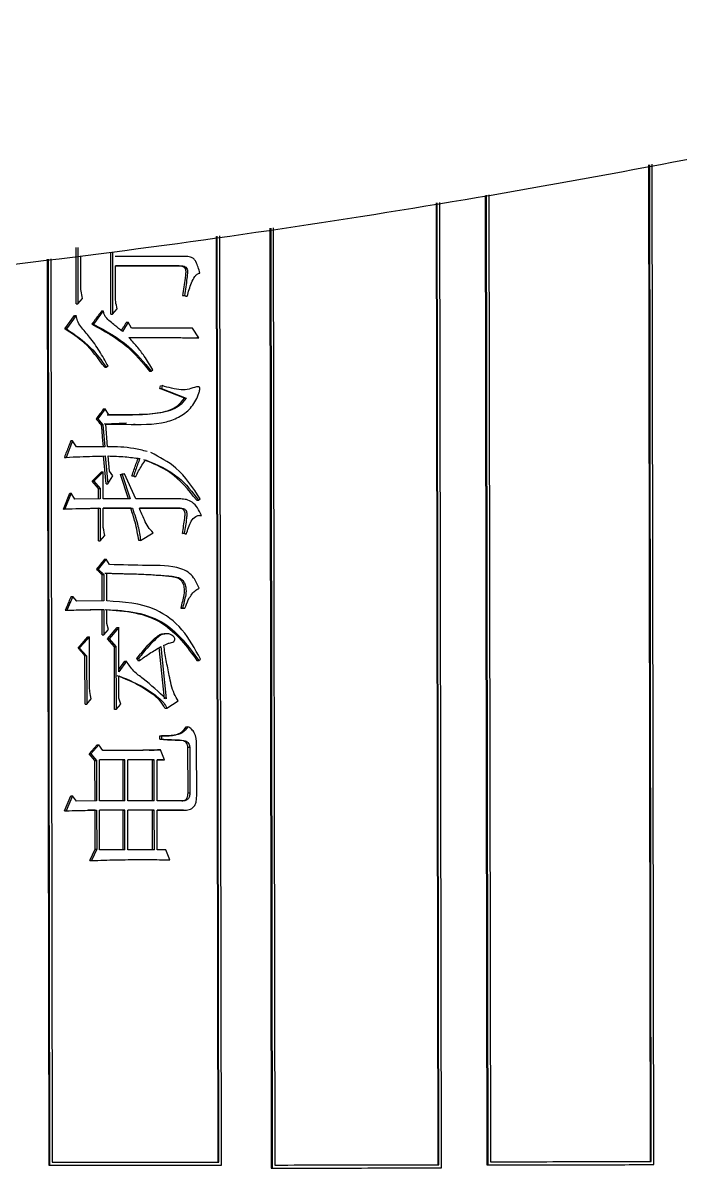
# Model space of a CAD drawing. Header units: millimetres. Extents: x 2104 to 4053, y 855 to 2233.
# Drawn here: x 2964.54 to 2975.29, y 1065.19 to 1083.9 of the extents above; entities that cross this region are included whole.
import ezdxf

# ---------------------------------------------------------------- set-up
doc = ezdxf.new("R2010")
doc.units = ezdxf.units.MM

msp = doc.modelspace()

# ---------------------------------------------------------------- linework, layer by layer
at = {"color": 7, "linetype": 'Continuous', "lineweight": 25}
for p, q in [((2974.769, 1081.578), (2974.797, 1065.296)), ((2974.816, 1065.297), (2974.789, 1081.581)), ((2974.858, 1065.247), (2974.83, 1081.59)), ((2971.298, 1080.957), (2971.325, 1065.243)), ((2971.342, 1065.243), (2971.315, 1080.96)), ((2971.384, 1065.193), (2971.357, 1080.966)), ((2972.099, 1081.079), (2972.125, 1065.244)), ((2972.116, 1081.082), (2972.143, 1065.244)), ((2972.159, 1081.089), (2972.185, 1065.294)), ((2967.704, 1080.409), (2967.73, 1065.289)), ((2967.745, 1065.289), (2967.719, 1080.412)), ((2967.788, 1065.239), (2967.762, 1080.418)), ((2968.578, 1080.543), (2968.604, 1065.19)), ((2968.594, 1080.545), (2968.62, 1065.19)), ((2968.637, 1080.552), (2968.663, 1065.24)), ((2965.416, 1079.311), (2965.415, 1080.23)), ((2965.441, 1080.231), (2965.443, 1079.311)), ((2964.942, 1080.037), (2964.967, 1065.236)), ((2964.955, 1080.038), (2964.98, 1065.236)), ((2964.999, 1080.043), (2965.024, 1065.286)), ((2965.49, 1079.614), (2965.489, 1080.095)), ((2965.982, 1079.139), (2965.98, 1080.147)), ((2966.007, 1080.151), (2966.009, 1079.139)), ((2967.219, 1080.081), (2966.054, 1080.08)), ((2967.097, 1079.93), (2966.055, 1079.928)), ((2966.055, 1079.929), (2967.126, 1079.93)), ((2966.055, 1079.442), (2966.055, 1079.929)), ((2967.098, 1079.93), (2967.127, 1079.93)), ((2965.416, 1079.311), (2965.443, 1079.311)), ((2965.443, 1079.311), (2965.518, 1079.398)), ((2967.201, 1079.432), (2967.154, 1079.443)), ((2967.183, 1079.443), (2967.23, 1079.432)), ((2967.201, 1079.432), (2967.23, 1079.432)), ((2965.228, 1078.9), (2965.388, 1079.116)), ((2965.415, 1079.116), (2965.255, 1078.9)), ((2965.388, 1079.116), (2965.415, 1079.116)), ((2965.858, 1079.193), (2965.698, 1078.976)), ((2965.831, 1079.193), (2965.858, 1079.193)), ((2965.982, 1079.139), (2966.009, 1079.139)), ((2966.009, 1079.139), (2966.084, 1079.225)), ((2965.255, 1078.9), (2965.228, 1078.9)), ((2965.671, 1078.976), (2965.698, 1078.976)), ((2966.263, 1079.009), (2966.169, 1078.858)), ((2966.32, 1078.912), (2966.263, 1079.009)), ((2967.315, 1078.913), (2966.32, 1078.912)), ((2967.418, 1078.751), (2967.315, 1078.913)), ((2967.418, 1078.751), (2967.389, 1078.751)), ((2965.88, 1078.273), (2965.907, 1078.273)), ((2965.907, 1078.273), (2965.935, 1078.295)), ((2966.613, 1078.209), (2966.641, 1078.209)), ((2966.641, 1078.209), (2966.669, 1078.231)), ((2966.782, 1077.928), (2966.791, 1077.971)), ((2966.791, 1077.971), (2966.82, 1077.972)), ((2966.82, 1077.971), (2966.81, 1077.928)), ((2967.185, 1077.766), (2966.782, 1077.928)), ((2966.81, 1077.928), (2967.214, 1077.766)), ((2967.185, 1077.766), (2967.214, 1077.766)), ((2965.889, 1077.592), (2965.767, 1077.429)), ((2965.946, 1077.495), (2965.889, 1077.592)), ((2965.767, 1077.429), (2965.852, 1077.332)), ((2965.852, 1077.332), (2965.881, 1076.975)), ((2966.236, 1077.357), (2965.872, 1077.343)), ((2965.928, 1076.975), (2965.899, 1077.343)), ((2966.35, 1077.343), (2966.378, 1077.343)), ((2965.352, 1077.072), (2965.249, 1076.801)), ((2965.419, 1076.975), (2965.352, 1077.072)), ((2965.881, 1076.975), (2965.419, 1076.975)), ((2965.223, 1076.801), (2965.249, 1076.801)), ((2965.902, 1076.369), (2965.863, 1076.824)), ((2965.89, 1076.824), (2965.929, 1076.369)), ((2965.957, 1076.575), (2965.938, 1076.824)), ((2966.427, 1076.781), (2966.385, 1076.786)), ((2966.427, 1076.781), (2966.455, 1076.781)), ((2965.676, 1076.412), (2965.826, 1076.564)), ((2965.853, 1076.564), (2965.703, 1076.412)), ((2965.854, 1076.121), (2965.853, 1076.564)), ((2965.929, 1076.369), (2966.013, 1076.499)), ((2966.013, 1076.499), (2965.957, 1076.575)), ((2966.137, 1076.521), (2966.174, 1076.532)), ((2966.269, 1076.121), (2966.137, 1076.521)), ((2966.137, 1076.521), (2966.164, 1076.521)), ((2966.202, 1076.532), (2966.164, 1076.521)), ((2966.164, 1076.521), (2966.296, 1076.121)), ((2966.391, 1076.121), (2966.202, 1076.532)), ((2966.362, 1076.489), (2966.324, 1076.5)), ((2966.324, 1076.5), (2966.352, 1076.5)), ((2966.352, 1076.5), (2966.39, 1076.489)), ((2966.362, 1076.489), (2966.39, 1076.489)), ((2965.779, 1076.293), (2965.676, 1076.412)), ((2965.703, 1076.412), (2965.806, 1076.294)), ((2965.78, 1076.12), (2965.779, 1076.293)), ((2965.806, 1076.294), (2965.807, 1076.121)), ((2965.205, 1075.957), (2965.308, 1076.217)), ((2965.335, 1076.217), (2965.231, 1075.958)), ((2965.392, 1076.12), (2965.335, 1076.217)), ((2965.807, 1076.121), (2965.392, 1076.12)), ((2966.296, 1076.121), (2965.854, 1076.121)), ((2967.123, 1076.122), (2966.391, 1076.121)), ((2967.384, 1076.101), (2967.414, 1076.101)), ((2967.414, 1076.101), (2967.442, 1076.122)), ((2965.78, 1075.969), (2965.65, 1075.968)), ((2965.781, 1075.439), (2965.78, 1075.969)), ((2965.78, 1075.969), (2965.807, 1075.969)), ((2965.807, 1075.969), (2965.808, 1075.439)), ((2965.854, 1075.969), (2966.334, 1075.97)), ((2966.307, 1075.969), (2965.854, 1075.969)), ((2965.855, 1075.655), (2965.854, 1075.969)), ((2966.307, 1075.969), (2966.334, 1075.97)), ((2966.447, 1075.97), (2967.114, 1075.971)), ((2967.085, 1075.97), (2966.447, 1075.97)), ((2967.085, 1075.97), (2967.114, 1075.971)), ((2965.808, 1075.439), (2965.883, 1075.526)), ((2966.467, 1075.44), (2966.673, 1075.57)), ((2967.189, 1075.549), (2967.151, 1075.559)), ((2967.18, 1075.56), (2967.218, 1075.549)), ((2967.189, 1075.549), (2967.218, 1075.549)), ((2965.781, 1075.439), (2965.808, 1075.439)), ((2966.467, 1075.44), (2966.439, 1075.44)), ((2965.903, 1075.136), (2965.771, 1074.974)), ((2965.771, 1074.974), (2965.865, 1074.887)), ((2965.959, 1075.05), (2965.903, 1075.136)), ((2965.839, 1074.455), (2965.838, 1074.887)), ((2965.838, 1074.887), (2965.865, 1074.887)), ((2965.865, 1074.887), (2965.866, 1074.455)), ((2965.913, 1074.455), (2965.913, 1074.909)), ((2965.357, 1074.53), (2965.263, 1074.303)), ((2965.423, 1074.454), (2965.357, 1074.53)), ((2965.866, 1074.455), (2965.423, 1074.454)), ((2965.236, 1074.302), (2965.263, 1074.303)), ((2965.84, 1073.903), (2965.839, 1074.314)), ((2965.839, 1074.314), (2965.866, 1074.314)), ((2965.866, 1074.314), (2965.867, 1073.903)), ((2965.914, 1074.087), (2965.914, 1074.314)), ((2967.163, 1074.337), (2967.126, 1074.337)), ((2967.126, 1074.337), (2967.155, 1074.337)), ((2967.155, 1074.337), (2967.192, 1074.337)), ((2967.163, 1074.337), (2967.192, 1074.337)), ((2965.942, 1073.99), (2965.914, 1074.087)), ((2965.445, 1073.686), (2965.605, 1073.87)), ((2965.633, 1073.07), (2965.631, 1073.87)), ((2965.84, 1073.903), (2965.867, 1073.903)), ((2965.867, 1073.903), (2965.942, 1073.99)), ((2965.925, 1073.838), (2966.084, 1074.022)), ((2966.038, 1073.708), (2965.925, 1073.838)), ((2966.112, 1074.022), (2965.952, 1073.838)), ((2965.952, 1073.838), (2966.065, 1073.709)), ((2966.113, 1073.298), (2966.112, 1074.022)), ((2966.879, 1073.92), (2966.865, 1073.92)), ((2966.893, 1073.92), (2966.88, 1073.92)), ((2965.445, 1073.686), (2965.471, 1073.686)), ((2965.471, 1073.686), (2965.585, 1073.557)), ((2966.04, 1072.681), (2966.038, 1073.708)), ((2966.065, 1073.709), (2966.067, 1072.681)), ((2966.856, 1072.855), (2966.772, 1073.693)), ((2966.799, 1073.709), (2966.885, 1072.855)), ((2965.585, 1073.557), (2965.558, 1073.556)), ((2965.559, 1072.767), (2965.558, 1073.556)), ((2965.585, 1073.557), (2965.586, 1072.767)), ((2966.235, 1073.471), (2966.113, 1073.298)), ((2966.113, 1073.336), (2966.207, 1073.47)), ((2966.207, 1073.47), (2966.235, 1073.471)), ((2966.424, 1073.482), (2966.405, 1073.514)), ((2966.433, 1073.514), (2966.451, 1073.482)), ((2967.418, 1073.483), (2967.446, 1073.505)), ((2966.114, 1072.865), (2966.113, 1073.233)), ((2965.559, 1072.767), (2965.586, 1072.767)), ((2965.586, 1072.767), (2965.661, 1072.854)), ((2966.067, 1072.681), (2966.142, 1072.768)), ((2966.894, 1072.704), (2967.081, 1072.822)), ((2967.213, 1072.401), (2967.242, 1072.401)), ((2966.782, 1072.195), (2966.782, 1072.249)), ((2966.782, 1072.249), (2966.811, 1072.249)), ((2966.782, 1072.195), (2966.811, 1072.195)), ((2966.811, 1072.249), (2966.811, 1072.195)), ((2965.627, 1071.955), (2965.758, 1072.107)), ((2965.785, 1072.107), (2965.654, 1071.956)), ((2965.851, 1072.01), (2965.785, 1072.107)), ((2966.858, 1071.86), (2966.792, 1072.022)), ((2967.243, 1071.319), (2967.242, 1072.066)), ((2967.242, 1072.066), (2967.271, 1072.066)), ((2967.271, 1072.066), (2967.272, 1071.319)), ((2967.384, 1071.265), (2967.383, 1072.109)), ((2965.721, 1071.847), (2965.627, 1071.955)), ((2965.654, 1071.956), (2965.748, 1071.848)), ((2965.722, 1071.188), (2965.721, 1071.847)), ((2965.748, 1071.848), (2965.749, 1071.188)), ((2966.21, 1071.859), (2965.795, 1071.859)), ((2965.796, 1071.188), (2965.795, 1071.859)), ((2966.182, 1071.859), (2965.795, 1071.858)), ((2966.182, 1071.859), (2966.21, 1071.859)), ((2966.183, 1071.188), (2966.182, 1071.859)), ((2966.211, 1071.188), (2966.21, 1071.859)), ((2966.689, 1071.86), (2966.257, 1071.859)), ((2966.258, 1071.188), (2966.257, 1071.859)), ((2966.661, 1071.859), (2966.257, 1071.859)), ((2966.661, 1071.859), (2966.689, 1071.86)), ((2966.662, 1071.189), (2966.661, 1071.859)), ((2966.69, 1071.189), (2966.689, 1071.86)), ((2966.83, 1071.86), (2966.736, 1071.859)), ((2966.736, 1071.86), (2966.858, 1071.86)), ((2966.737, 1071.189), (2966.736, 1071.86)), ((2966.83, 1071.86), (2966.858, 1071.86)), ((2965.223, 1071.025), (2965.326, 1071.274)), ((2965.353, 1071.274), (2965.249, 1071.025)), ((2965.419, 1071.187), (2965.353, 1071.274)), ((2967.243, 1071.319), (2967.272, 1071.319)), ((2965.408, 1071.031), (2965.431, 1071.032)), ((2965.749, 1071.188), (2965.419, 1071.187)), ((2965.722, 1071.036), (2965.603, 1071.035)), ((2965.724, 1070.398), (2965.722, 1071.036)), ((2965.749, 1071.036), (2965.751, 1070.398)), ((2966.211, 1071.188), (2965.796, 1071.188)), ((2966.211, 1071.037), (2965.797, 1071.036)), ((2966.183, 1071.037), (2965.797, 1071.036)), ((2965.798, 1070.387), (2965.797, 1071.036)), ((2966.183, 1071.037), (2966.211, 1071.037)), ((2966.185, 1070.388), (2966.183, 1071.037)), ((2966.212, 1070.388), (2966.211, 1071.037)), ((2966.69, 1071.189), (2966.258, 1071.188)), ((2966.691, 1071.037), (2966.258, 1071.037)), ((2966.259, 1070.388), (2966.258, 1071.037)), ((2966.662, 1071.037), (2966.258, 1071.037)), ((2966.662, 1071.037), (2966.691, 1071.037)), ((2966.663, 1070.388), (2966.662, 1071.037)), ((2966.692, 1070.388), (2966.691, 1071.037)), ((2967.169, 1071.189), (2966.737, 1071.189)), ((2967.168, 1071.038), (2966.738, 1071.037)), ((2966.738, 1071.038), (2967.197, 1071.038)), ((2966.739, 1070.388), (2966.738, 1071.038)), ((2967.168, 1071.038), (2967.197, 1071.038)), ((2965.639, 1070.214), (2965.724, 1070.398)), ((2965.751, 1070.398), (2965.666, 1070.214)), ((2965.724, 1070.398), (2965.751, 1070.398)), ((2966.212, 1070.388), (2965.798, 1070.387)), ((2966.692, 1070.388), (2966.259, 1070.388)), ((2966.879, 1070.389), (2966.739, 1070.388)), ((2966.945, 1070.226), (2966.879, 1070.389)), ((2966.917, 1070.226), (2966.945, 1070.226)), ((2964.967, 1065.236), (2967.773, 1065.239)), ((2967.773, 1065.239), (2967.788, 1065.239)), ((2972.125, 1065.244), (2974.839, 1065.247)), ((2972.126, 1065.244), (2972.143, 1065.244)), ((2974.839, 1065.247), (2974.858, 1065.247)), ((2968.604, 1065.19), (2971.367, 1065.193)), ((2971.367, 1065.193), (2971.384, 1065.193))]:
    msp.add_line(p, q, dxfattribs=at)
at = {"color": 7, "linetype": 'Continuous', "lineweight": 25, "flags": 128}
for points in [[(2967.154, 1079.443), (2967.161, 1079.443), (2967.169, 1079.443), (2967.183, 1079.443)], [(2966.236, 1079.009), (2966.251, 1079.009), (2966.263, 1079.009)], [(2966.782, 1077.928), (2966.798, 1077.928), (2966.81, 1077.928)], [(2965.862, 1077.592), (2965.877, 1077.592), (2965.889, 1077.592)], [(2965.74, 1077.429), (2965.755, 1077.429), (2965.767, 1077.429)], [(2965.825, 1077.332), (2965.833, 1077.232), (2965.841, 1077.133), (2965.854, 1076.975)], [(2965.825, 1077.332), (2965.84, 1077.332), (2965.852, 1077.332)], [(2965.352, 1077.072), (2965.338, 1077.072), (2965.326, 1077.072)], [(2965.826, 1076.564), (2965.841, 1076.564), (2965.853, 1076.564)], [(2966.174, 1076.532), (2966.19, 1076.532), (2966.202, 1076.532)], [(2965.676, 1076.412), (2965.691, 1076.412), (2965.703, 1076.412)], [(2965.779, 1076.293), (2965.795, 1076.294), (2965.806, 1076.294)], [(2965.902, 1076.369), (2965.917, 1076.369), (2965.929, 1076.369)], [(2965.308, 1076.217), (2965.323, 1076.217), (2965.335, 1076.217)], [(2965.205, 1075.957), (2965.22, 1075.957), (2965.231, 1075.958)], [(2967.432, 1075.852), (2967.44, 1075.852), (2967.449, 1075.852), (2967.461, 1075.852)], [(2965.883, 1075.526), (2965.872, 1075.574), (2965.864, 1075.615), (2965.855, 1075.655)], [(2967.151, 1075.559), (2967.163, 1075.56), (2967.172, 1075.56), (2967.18, 1075.56)], [(2965.744, 1074.974), (2965.759, 1074.974), (2965.771, 1074.974)], [(2965.876, 1075.136), (2965.891, 1075.136), (2965.903, 1075.136)], [(2965.33, 1074.53), (2965.345, 1074.53), (2965.357, 1074.53)], [(2965.605, 1073.87), (2965.62, 1073.87), (2965.631, 1073.87)], [(2965.925, 1073.838), (2965.94, 1073.838), (2965.952, 1073.838)], [(2966.084, 1074.022), (2966.1, 1074.022), (2966.112, 1074.022)], [(2966.038, 1073.708), (2966.053, 1073.708), (2966.065, 1073.709)], [(2966.405, 1073.514), (2966.415, 1073.514), (2966.424, 1073.514), (2966.433, 1073.514)], [(2966.424, 1073.482), (2966.439, 1073.482), (2966.451, 1073.482)], [(2967.389, 1073.483), (2967.4, 1073.483), (2967.409, 1073.483), (2967.418, 1073.483)], [(2966.142, 1072.768), (2966.128, 1072.816), (2966.114, 1072.865)], [(2966.067, 1072.681), (2966.052, 1072.681), (2966.04, 1072.681)], [(2966.866, 1072.703), (2966.873, 1072.703), (2966.88, 1072.703), (2966.894, 1072.704)], [(2965.758, 1072.107), (2965.773, 1072.107), (2965.785, 1072.107)], [(2966.764, 1072.022), (2966.78, 1072.022), (2966.792, 1072.022)], [(2965.627, 1071.955), (2965.642, 1071.956), (2965.654, 1071.956)], [(2965.721, 1071.847), (2965.736, 1071.848), (2965.748, 1071.848)], [(2965.326, 1071.274), (2965.341, 1071.274), (2965.353, 1071.274)], [(2965.223, 1071.025), (2965.238, 1071.025), (2965.249, 1071.025)], [(2965.639, 1070.214), (2965.654, 1070.214), (2965.666, 1070.214)], [(2964.967, 1065.236), (2964.975, 1065.236), (2964.98, 1065.236)], [(2968.605, 1065.19), (2968.613, 1065.19), (2968.62, 1065.19)]]:
    msp.add_lwpolyline(points, dxfattribs=at)
at = {"color": 7, "linetype": 'Continuous', "lineweight": 25}
for points, knots in [([(3098.139, 1227.063), (3098.158, 1228.314), (3098.212, 1231.872), (3098.055, 1237.736), (3097.571, 1244.642), (3096.768, 1251.517), (3095.653, 1258.35), (3094.227, 1265.124), (3092.494, 1271.826), (3090.456, 1278.442), (3088.119, 1284.958), (3085.487, 1291.36), (3082.565, 1297.636), (3079.36, 1303.772), (3075.878, 1309.755), (3072.127, 1315.574), (3068.114, 1321.214), (3063.849, 1326.666), (3059.338, 1331.918), (3054.593, 1336.958), (3049.623, 1341.777), (3044.438, 1346.364), (3039.049, 1350.709), (3033.467, 1354.804), (3027.705, 1358.64), (3021.773, 1362.208), (3015.685, 1365.503), (3009.452, 1368.516), (3003.089, 1371.242), (2996.608, 1373.674), (2990.023, 1375.809), (2983.347, 1377.64), (2976.594, 1379.165), (2969.779, 1380.38), (2962.916, 1381.283), (2956.018, 1381.872), (2949.101, 1382.145), (2942.179, 1382.103), (2935.265, 1381.744), (2928.376, 1381.071), (2921.524, 1380.083), (2914.724, 1378.785), (2907.991, 1377.177), (2901.338, 1375.263), (2894.779, 1373.048), (2888.329, 1370.536), (2881.999, 1367.733), (2875.804, 1364.643), (2869.757, 1361.274), (2863.87, 1357.632), (2858.155, 1353.726), (2852.624, 1349.563), (2847.289, 1345.151), (2842.16, 1340.501), (2837.25, 1335.622), (2832.567, 1330.524), (2828.121, 1325.217), (2823.923, 1319.713), (2819.98, 1314.023), (2816.3, 1308.159), (2812.893, 1302.134), (2809.763, 1295.959), (2806.919, 1289.648), (2804.365, 1283.213), (2802.108, 1276.669), (2800.152, 1270.028), (2798.501, 1263.306), (2797.159, 1256.514), (2796.127, 1249.669), (2795.41, 1242.784), (2795.007, 1235.873), (2794.92, 1228.951), (2795.149, 1222.032), (2795.693, 1215.131), (2796.552, 1208.262), (2797.723, 1201.439), (2799.205, 1194.677), (2800.993, 1187.989), (2803.085, 1181.39), (2805.476, 1174.894), (2808.161, 1168.513), (2811.134, 1162.261), (2814.389, 1156.152), (2817.92, 1150.198), (2821.718, 1144.41), (2825.777, 1138.803), (2830.088, 1133.386), (2834.641, 1128.172), (2839.428, 1123.17), (2844.437, 1118.393), (2849.66, 1113.849), (2855.084, 1109.548), (2860.699, 1105.499), (2866.493, 1101.711), (2872.454, 1098.191), (2878.569, 1094.946), (2884.826, 1091.984), (2891.212, 1089.311), (2897.712, 1086.932), (2904.315, 1084.852), (2911.006, 1083.075), (2917.771, 1081.606), (2924.596, 1080.447), (2931.466, 1079.601), (2938.368, 1079.068), (2945.287, 1078.852), (2952.209, 1078.951), (2959.119, 1079.367), (2966.003, 1080.097), (2972.847, 1081.14), (2979.635, 1082.495), (2986.355, 1084.158), (2992.992, 1086.126), (2999.532, 1088.395), (3005.962, 1090.96), (3012.268, 1093.815), (3018.438, 1096.956), (3024.457, 1100.374), (3030.314, 1104.064), (3035.997, 1108.018), (3041.494, 1112.226), (3046.792, 1116.681), (3051.882, 1121.373), (3056.753, 1126.292), (3061.394, 1131.429), (3065.795, 1136.772), (3069.948, 1142.31), (3073.845, 1148.032), (3077.476, 1153.926), (3080.834, 1159.98), (3083.912, 1166.18), (3086.705, 1172.515), (3089.205, 1178.97), (3091.409, 1185.532), (3093.31, 1192.189), (3094.906, 1198.925), (3096.192, 1205.727), (3097.168, 1212.58), (3097.816, 1219.351), (3098.067, 1224.185), (3098.13, 1226.717), (3098.139, 1227.063)], [0, 0, 0, 0, 0.00394, 0.011205, 0.01847, 0.025736, 0.033001, 0.040266, 0.047531, 0.054797, 0.062062, 0.069327, 0.076593, 0.083858, 0.091123, 0.098389, 0.105654, 0.112919, 0.120185, 0.12745, 0.134715, 0.141981, 0.149246, 0.156511, 0.163777, 0.171042, 0.178307, 0.185573, 0.192838, 0.200103, 0.207369, 0.214634, 0.221899, 0.229165, 0.23643, 0.243695, 0.250961, 0.258226, 0.265491, 0.272757, 0.280022, 0.287287, 0.294553, 0.301818, 0.309083, 0.316349, 0.323614, 0.330879, 0.338145, 0.34541, 0.352675, 0.35994, 0.367206, 0.374471, 0.381736, 0.389002, 0.396267, 0.403532, 0.410798, 0.418063, 0.425328, 0.432594, 0.439859, 0.447124, 0.45439, 0.461655, 0.46892, 0.476186, 0.483451, 0.490716, 0.497982, 0.505247, 0.512512, 0.519778, 0.527043, 0.534308, 0.541574, 0.548839, 0.556104, 0.56337, 0.570635, 0.5779, 0.585166, 0.592431, 0.599696, 0.606962, 0.614227, 0.621492, 0.628758, 0.636023, 0.643288, 0.650554, 0.657819, 0.665084, 0.67235, 0.679615, 0.68688, 0.694146, 0.701411, 0.708676, 0.715941, 0.723207, 0.730472, 0.737737, 0.745003, 0.752268, 0.759533, 0.766799, 0.774064, 0.781329, 0.788595, 0.79586, 0.803125, 0.810391, 0.817656, 0.824921, 0.832187, 0.839452, 0.846717, 0.853983, 0.861248, 0.868513, 0.875779, 0.883044, 0.890309, 0.897575, 0.90484, 0.912105, 0.919371, 0.926636, 0.933901, 0.941167, 0.948432, 0.955697, 0.962963, 0.970228, 0.977493, 0.984759, 0.992024, 0.998907, 1, 1, 1, 1]), ([(2967.435, 1079.811), (2967.418, 1079.876), (2967.397, 1079.956), (2967.343, 1080.041), (2967.292, 1080.076), (2967.248, 1080.079), (2967.219, 1080.081)], [0, 0, 0, 0, 0.516375, 0.647506, 0.774622, 1, 1, 1, 1]), ([(2967.097, 1079.93), (2967.116, 1079.929), (2967.146, 1079.929), (2967.182, 1079.907), (2967.209, 1079.866), (2967.203, 1079.801), (2967.189, 1079.658), (2967.169, 1079.538), (2967.154, 1079.443)], [0, 0, 0, 0, 0.101215, 0.162636, 0.225686, 0.357241, 0.489, 1, 1, 1, 1]), ([(2967.126, 1079.93), (2967.145, 1079.93), (2967.174, 1079.929), (2967.211, 1079.907), (2967.238, 1079.866), (2967.232, 1079.801), (2967.217, 1079.658), (2967.198, 1079.538), (2967.183, 1079.443)], [0, 0, 0, 0, 0.101321, 0.162787, 0.225849, 0.357374, 0.489104, 1, 1, 1, 1]), ([(2967.23, 1079.432), (2967.25, 1079.507), (2967.28, 1079.619), (2967.34, 1079.738), (2967.387, 1079.796), (2967.42, 1079.806), (2967.435, 1079.811)], [0, 0, 0, 0, 0.509997, 0.771564, 0.888056, 1, 1, 1, 1]), ([(2965.518, 1079.398), (2965.509, 1079.438), (2965.492, 1079.509), (2965.49, 1079.582), (2965.49, 1079.614)], [0, 0, 0, 0, 0.5588348, 1, 1, 1, 1]), ([(2966.084, 1079.225), (2966.075, 1079.265), (2966.058, 1079.336), (2966.056, 1079.409), (2966.055, 1079.442)], [0, 0, 0, 0, 0.558835, 1, 1, 1, 1]), ([(2965.935, 1078.295), (2965.889, 1078.376), (2965.797, 1078.538), (2965.651, 1078.758), (2965.51, 1078.903), (2965.431, 1079.023), (2965.42, 1079.088), (2965.415, 1079.116)], [0, 0, 0, 0, 0.285278, 0.570817, 0.801554, 0.913771, 1, 1, 1, 1]), ([(2965.831, 1079.193), (2965.811, 1079.166), (2965.775, 1079.117), (2965.722, 1079.045), (2965.688, 1078.999), (2965.671, 1078.976)], [0, 0, 0, 0, 0.3665269, 0.6833038, 1, 1, 1, 1]), ([(2966.169, 1078.858), (2966.129, 1078.89), (2966.062, 1078.944), (2965.969, 1079.019), (2965.905, 1079.077), (2965.869, 1079.139), (2965.862, 1079.175), (2965.858, 1079.193)], [0, 0, 0, 0, 0.335742, 0.553226, 0.772641, 0.885172, 1, 1, 1, 1]), ([(2965.88, 1078.273), (2965.776, 1078.414), (2965.594, 1078.664), (2965.339, 1078.828), (2965.228, 1078.9)], [0, 0, 0, 0, 0.567263, 1, 1, 1, 1]), ([(2965.255, 1078.9), (2965.394, 1078.805), (2965.645, 1078.633), (2965.826, 1078.384), (2965.907, 1078.273)], [0, 0, 0, 0, 0.5527905, 1, 1, 1, 1]), ([(2965.671, 1078.976), (2965.871, 1078.868), (2966.232, 1078.672), (2966.495, 1078.352), (2966.613, 1078.209)], [0, 0, 0, 0, 0.5537621, 1, 1, 1, 1]), ([(2965.698, 1078.976), (2965.898, 1078.868), (2966.26, 1078.673), (2966.523, 1078.352), (2966.641, 1078.209)], [0, 0, 0, 0, 0.553842, 1, 1, 1, 1]), ([(2966.236, 1079.009), (2966.227, 1078.995), (2966.21, 1078.967), (2966.182, 1078.922), (2966.162, 1078.89), (2966.151, 1078.872)], [0, 0, 0, 0, 0.307757, 0.615513, 1, 1, 1, 1]), ([(2966.273, 1078.76), (2966.335, 1078.761), (2966.415, 1078.761), (2966.502, 1078.761), (2966.527, 1078.761), (2966.535, 1078.761)], [0, 0, 0, 0, 0.709916, 0.914008, 1, 1, 1, 1]), ([(2966.669, 1078.231), (2966.622, 1078.305), (2966.541, 1078.437), (2966.41, 1078.615), (2966.319, 1078.712), (2966.273, 1078.761)], [0, 0, 0, 0, 0.396377, 0.697042, 1, 1, 1, 1]), ([(2966.273, 1078.761), (2966.344, 1078.761), (2966.571, 1078.761), (2966.953, 1078.761), (2967.263, 1078.754), (2967.418, 1078.751)], [0, 0, 0, 0, 0.185877, 0.592895, 1, 1, 1, 1]), ([(2966.864, 1078.76), (2966.871, 1078.76), (2966.896, 1078.76), (2966.938, 1078.759), (2967.009, 1078.758), (2967.08, 1078.757), (2967.151, 1078.756), (2967.204, 1078.755), (2967.257, 1078.754), (2967.301, 1078.753), (2967.345, 1078.752), (2967.372, 1078.751), (2967.389, 1078.751)], [0, 0, 0, 0, 0.039114, 0.140347, 0.24158, 0.444046, 0.545279, 0.646513, 0.747746, 0.848979, 0.899595, 1, 1, 1, 1]), ([(2965.899, 1077.343), (2966.009, 1077.343), (2966.339, 1077.342), (2966.757, 1077.326), (2967.121, 1077.46), (2967.314, 1077.62), (2967.403, 1077.788), (2967.435, 1077.896), (2967.436, 1077.927), (2967.433, 1077.941), (2967.428, 1077.949), (2967.42, 1077.954), (2967.404, 1077.957), (2967.349, 1077.948), (2967.262, 1077.907), (2967.067, 1077.9), (2966.923, 1077.942), (2966.82, 1077.972)], [0, 0, 0, 0, 0.135327, 0.406325, 0.505863, 0.604599, 0.704193, 0.727758, 0.736924, 0.740734, 0.744584, 0.747978, 0.752269, 0.763986, 0.816092, 0.868751, 1, 1, 1, 1]), ([(2965.919, 1077.494), (2966.14, 1077.493), (2966.477, 1077.492), (2966.867, 1077.535), (2967.077, 1077.633), (2967.149, 1077.722), (2967.185, 1077.766)], [0, 0, 0, 0, 0.495882, 0.753994, 0.87536, 1, 1, 1, 1]), ([(2967.214, 1077.766), (2967.178, 1077.722), (2967.106, 1077.634), (2966.896, 1077.536), (2966.505, 1077.492), (2966.167, 1077.494), (2965.946, 1077.495)], [0, 0, 0, 0, 0.124573, 0.245923, 0.504057, 1, 1, 1, 1]), ([(2965.862, 1077.592), (2965.842, 1077.564), (2965.801, 1077.51), (2965.76, 1077.456), (2965.74, 1077.429)], [0, 0, 0, 0, 0.5, 1, 1, 1, 1]), ([(2965.74, 1077.429), (2965.751, 1077.417), (2965.77, 1077.394), (2965.798, 1077.362), (2965.816, 1077.342), (2965.825, 1077.332)], [0, 0, 0, 0, 0.380992, 0.690496, 1, 1, 1, 1]), ([(2965.326, 1077.072), (2965.314, 1077.041), (2965.291, 1076.98), (2965.256, 1076.89), (2965.234, 1076.831), (2965.223, 1076.801)], [0, 0, 0, 0, 0.343596, 0.671798, 1, 1, 1, 1]), ([(2966.573, 1076.896), (2966.5, 1076.914), (2966.359, 1076.949), (2966.142, 1076.972), (2965.999, 1076.974), (2965.928, 1076.975)], [0, 0, 0, 0, 0.343365, 0.670574, 1, 1, 1, 1]), ([(2967.442, 1076.122), (2967.322, 1076.306), (2967.112, 1076.63), (2966.778, 1076.804), (2966.634, 1076.879)], [0, 0, 0, 0, 0.567325, 1, 1, 1, 1]), ([(2965.249, 1076.801), (2965.325, 1076.805), (2965.469, 1076.812), (2965.683, 1076.819), (2965.821, 1076.822), (2965.89, 1076.824)], [0, 0, 0, 0, 0.353991, 0.676979, 1, 1, 1, 1]), ([(2965.938, 1076.824), (2965.983, 1076.822), (2966.075, 1076.819), (2966.248, 1076.809), (2966.375, 1076.792), (2966.455, 1076.781)], [0, 0, 0, 0, 0.265329, 0.530676, 1, 1, 1, 1]), ([(2966.324, 1076.5), (2966.335, 1076.531), (2966.357, 1076.594), (2966.391, 1076.688), (2966.415, 1076.75), (2966.427, 1076.781)], [0, 0, 0, 0, 0.332555, 0.666232, 1, 1, 1, 1]), ([(2966.455, 1076.781), (2966.443, 1076.75), (2966.419, 1076.688), (2966.385, 1076.594), (2966.363, 1076.531), (2966.352, 1076.5)], [0, 0, 0, 0, 0.335824, 0.667868, 1, 1, 1, 1]), ([(2966.39, 1076.489), (2966.405, 1076.519), (2966.435, 1076.581), (2966.489, 1076.672), (2966.529, 1076.73), (2966.549, 1076.76)], [0, 0, 0, 0, 0.318997, 0.658815, 1, 1, 1, 1]), ([(2967.384, 1076.101), (2967.25, 1076.268), (2967.013, 1076.563), (2966.67, 1076.7), (2966.521, 1076.759)], [0, 0, 0, 0, 0.566607, 1, 1, 1, 1]), ([(2966.549, 1076.76), (2966.738, 1076.679), (2967.081, 1076.534), (2967.311, 1076.235), (2967.414, 1076.101)], [0, 0, 0, 0, 0.552065, 1, 1, 1, 1]), ([(2967.461, 1075.852), (2967.442, 1075.894), (2967.406, 1075.977), (2967.32, 1076.067), (2967.22, 1076.116), (2967.155, 1076.12), (2967.123, 1076.122)], [0, 0, 0, 0, 0.29085, 0.572683, 0.787736, 1, 1, 1, 1]), ([(2965.231, 1075.958), (2965.309, 1075.961), (2965.444, 1075.966), (2965.636, 1075.968), (2965.75, 1075.969), (2965.807, 1075.969)], [0, 0, 0, 0, 0.406202, 0.703085, 1, 1, 1, 1]), ([(2966.439, 1075.44), (2966.422, 1075.541), (2966.39, 1075.721), (2966.332, 1075.894), (2966.307, 1075.969)], [0, 0, 0, 0, 0.560332, 1, 1, 1, 1]), ([(2966.334, 1075.97), (2966.367, 1075.873), (2966.426, 1075.7), (2966.455, 1075.52), (2966.467, 1075.44)], [0, 0, 0, 0, 0.559472, 1, 1, 1, 1]), ([(2966.673, 1075.57), (2966.644, 1075.6), (2966.585, 1075.662), (2966.519, 1075.803), (2966.474, 1075.907), (2966.447, 1075.97)], [0, 0, 0, 0, 0.273032, 0.55439, 1, 1, 1, 1]), ([(2967.151, 1075.559), (2967.165, 1075.642), (2967.182, 1075.746), (2967.197, 1075.87), (2967.188, 1075.934), (2967.138, 1075.97), (2967.103, 1075.97), (2967.085, 1075.971)], [0, 0, 0, 0, 0.512649, 0.647836, 0.776371, 0.88867, 1, 1, 1, 1]), ([(2967.114, 1075.971), (2967.131, 1075.971), (2967.167, 1075.97), (2967.217, 1075.935), (2967.226, 1075.87), (2967.211, 1075.746), (2967.194, 1075.642), (2967.18, 1075.56)], [0, 0, 0, 0, 0.1114431, 0.2238093, 0.3523203, 0.4874731, 1, 1, 1, 1]), ([(2967.218, 1075.549), (2967.238, 1075.621), (2967.267, 1075.728), (2967.349, 1075.831), (2967.414, 1075.857), (2967.445, 1075.854), (2967.461, 1075.852)], [0, 0, 0, 0, 0.514844, 0.772377, 0.886812, 1, 1, 1, 1]), ([(2965.876, 1075.136), (2965.854, 1075.109), (2965.81, 1075.055), (2965.766, 1075.001), (2965.744, 1074.974)], [0, 0, 0, 0, 0.5, 1, 1, 1, 1]), ([(2965.744, 1074.974), (2965.756, 1074.963), (2965.778, 1074.943), (2965.809, 1074.914), (2965.829, 1074.896), (2965.838, 1074.887)], [0, 0, 0, 0, 0.382915, 0.691457, 1, 1, 1, 1]), ([(2967.426, 1074.662), (2967.398, 1074.722), (2967.353, 1074.821), (2967.247, 1074.933), (2966.994, 1075.04), (2966.553, 1075.031), (2966.164, 1075.043), (2965.959, 1075.05)], [0, 0, 0, 0, 0.117175, 0.195607, 0.273983, 0.617816, 1, 1, 1, 1]), ([(2965.885, 1074.909), (2965.989, 1074.906), (2966.25, 1074.898), (2966.582, 1074.892), (2966.874, 1074.865), (2967.035, 1074.856), (2967.125, 1074.799), (2967.16, 1074.747), (2967.183, 1074.664), (2967.182, 1074.557), (2967.148, 1074.446), (2967.134, 1074.373), (2967.126, 1074.337)], [0, 0, 0, 0, 0.181299, 0.457663, 0.579053, 0.700829, 0.731015, 0.761316, 0.804638, 0.874729, 0.93745, 1, 1, 1, 1]), ([(2965.913, 1074.909), (2966.016, 1074.906), (2966.278, 1074.899), (2966.61, 1074.892), (2966.903, 1074.865), (2967.064, 1074.857), (2967.154, 1074.799), (2967.189, 1074.747), (2967.212, 1074.664), (2967.211, 1074.557), (2967.177, 1074.446), (2967.162, 1074.374), (2967.155, 1074.337)], [0, 0, 0, 0, 0.1811253, 0.4576889, 0.5792563, 0.7012124, 0.7313739, 0.7616486, 0.8049629, 0.874972, 0.9375719, 1, 1, 1, 1]), ([(2967.192, 1074.337), (2967.209, 1074.383), (2967.236, 1074.457), (2967.292, 1074.55), (2967.348, 1074.621), (2967.4, 1074.649), (2967.425, 1074.662)], [0, 0, 0, 0, 0.347969, 0.570232, 0.788278, 1, 1, 1, 1]), ([(2965.33, 1074.53), (2965.318, 1074.499), (2965.296, 1074.446), (2965.264, 1074.37), (2965.246, 1074.325), (2965.236, 1074.302)], [0, 0, 0, 0, 0.40434, 0.70217, 1, 1, 1, 1]), ([(2967.446, 1073.505), (2967.356, 1073.673), (2967.18, 1074.004), (2966.647, 1074.41), (2966.19, 1074.438), (2965.913, 1074.455)], [0, 0, 0, 0, 0.291315, 0.571379, 1, 1, 1, 1]), ([(2965.263, 1074.303), (2965.364, 1074.306), (2965.516, 1074.312), (2965.717, 1074.314), (2965.817, 1074.314), (2965.866, 1074.314)], [0, 0, 0, 0, 0.504421, 0.752199, 1, 1, 1, 1]), ([(2965.342, 1074.305), (2965.343, 1074.305), (2965.345, 1074.306), (2965.352, 1074.306), (2965.429, 1074.308), (2965.557, 1074.312), (2965.696, 1074.313), (2965.769, 1074.314), (2965.801, 1074.314), (2965.813, 1074.314), (2965.818, 1074.314), (2965.818, 1074.314), (2965.817, 1074.314)], [0, 0, 0, 0, 0.02489, 0.043497, 0.073841, 0.511328, 0.756286, 0.87119, 0.935907, 0.950781, 0.964459, 1, 1, 1, 1]), ([(2965.886, 1074.314), (2966.049, 1074.304), (2966.376, 1074.285), (2966.955, 1074.075), (2967.223, 1073.709), (2967.389, 1073.483)], [0, 0, 0, 0, 0.2743455, 0.5506038, 1, 1, 1, 1]), ([(2965.914, 1074.314), (2966.076, 1074.305), (2966.404, 1074.285), (2966.983, 1074.075), (2967.252, 1073.709), (2967.418, 1073.483)], [0, 0, 0, 0, 0.274438, 0.550747, 1, 1, 1, 1]), ([(2965.471, 1073.686), (2965.493, 1073.711), (2965.53, 1073.754), (2965.584, 1073.815), (2965.616, 1073.852), (2965.631, 1073.87)], [0, 0, 0, 0, 0.403163, 0.701581, 1, 1, 1, 1]), ([(2966.405, 1073.514), (2966.432, 1073.548), (2966.524, 1073.662), (2966.642, 1073.796), (2966.759, 1073.895), (2966.82, 1073.921), (2966.852, 1073.918), (2966.865, 1073.916)], [0, 0, 0, 0, 0.206641, 0.693448, 0.842403, 0.940968, 1, 1, 1, 1]), ([(2966.846, 1073.731), (2966.86, 1073.737), (2966.89, 1073.749), (2966.931, 1073.768), (2966.974, 1073.774), (2967.003, 1073.789), (2967.02, 1073.806), (2967.027, 1073.819), (2967.028, 1073.832), (2967.025, 1073.846), (2967.012, 1073.868), (2966.986, 1073.894), (2966.939, 1073.918), (2966.882, 1073.923), (2966.815, 1073.912), (2966.683, 1073.815), (2966.562, 1073.674), (2966.46, 1073.549), (2966.433, 1073.514)], [0, 0, 0, 0, 0.045749, 0.095482, 0.134462, 0.173995, 0.189093, 0.204332, 0.214834, 0.225309, 0.245321, 0.286806, 0.333021, 0.398218, 0.456081, 0.530646, 0.870563, 1, 1, 1, 1]), ([(2965.445, 1073.686), (2965.456, 1073.674), (2965.477, 1073.649), (2965.515, 1073.606), (2965.542, 1073.575), (2965.558, 1073.556)], [0, 0, 0, 0, 0.285744, 0.571488, 1, 1, 1, 1]), ([(2966.451, 1073.482), (2966.505, 1073.521), (2966.588, 1073.581), (2966.706, 1073.654), (2966.768, 1073.691), (2966.799, 1073.709)], [0, 0, 0, 0, 0.47738, 0.738597, 1, 1, 1, 1]), ([(2967.081, 1072.822), (2967.059, 1072.861), (2966.985, 1072.988), (2966.94, 1073.219), (2966.885, 1073.483), (2966.859, 1073.648), (2966.846, 1073.731)], [0, 0, 0, 0, 0.141538, 0.46861, 0.734143, 1, 1, 1, 1]), ([(2966.885, 1072.855), (2966.762, 1072.968), (2966.592, 1073.126), (2966.348, 1073.303), (2966.273, 1073.414), (2966.235, 1073.471)], [0, 0, 0, 0, 0.558592, 0.777619, 1, 1, 1, 1]), ([(2966.866, 1072.703), (2966.839, 1072.749), (2966.787, 1072.84), (2966.638, 1072.949), (2966.416, 1073.1), (2966.214, 1073.181), (2966.086, 1073.232)], [0, 0, 0, 0, 0.161167, 0.319552, 0.566043, 1, 1, 1, 1]), ([(2966.113, 1073.233), (2966.276, 1073.163), (2966.512, 1073.063), (2966.745, 1072.892), (2966.852, 1072.793), (2966.88, 1072.734), (2966.894, 1072.704)], [0, 0, 0, 0, 0.552978, 0.800501, 0.899342, 1, 1, 1, 1]), ([(2965.661, 1072.854), (2965.652, 1072.893), (2965.635, 1072.964), (2965.634, 1073.038), (2965.633, 1073.07)], [0, 0, 0, 0, 0.558835, 1, 1, 1, 1]), ([(2967.242, 1072.401), (2967.212, 1072.363), (2967.154, 1072.288), (2966.992, 1072.251), (2966.879, 1072.25), (2966.811, 1072.249)], [0, 0, 0, 0, 0.287878, 0.565058, 1, 1, 1, 1]), ([(2966.818, 1072.252), (2966.895, 1072.25), (2967.007, 1072.248), (2967.146, 1072.311), (2967.19, 1072.371), (2967.213, 1072.401)], [0, 0, 0, 0, 0.515675, 0.753365, 1, 1, 1, 1]), ([(2967.383, 1072.109), (2967.38, 1072.177), (2967.375, 1072.271), (2967.302, 1072.362), (2967.262, 1072.388), (2967.242, 1072.401)], [0, 0, 0, 0, 0.570161, 0.787713, 1, 1, 1, 1]), ([(2967.242, 1072.066), (2967.238, 1072.087), (2967.232, 1072.121), (2967.201, 1072.154), (2967.139, 1072.183), (2966.995, 1072.18), (2966.867, 1072.189), (2966.782, 1072.195)], [0, 0, 0, 0, 0.11794, 0.184974, 0.250242, 0.507076, 1, 1, 1, 1]), ([(2966.811, 1072.195), (2966.895, 1072.189), (2967.024, 1072.18), (2967.168, 1072.184), (2967.23, 1072.155), (2967.261, 1072.121), (2967.267, 1072.087), (2967.271, 1072.066)], [0, 0, 0, 0, 0.493024, 0.749907, 0.815172, 0.882174, 1, 1, 1, 1]), ([(2966.792, 1072.022), (2966.667, 1072.018), (2966.448, 1072.012), (2966.134, 1072.01), (2965.946, 1072.01), (2965.851, 1072.01)], [0, 0, 0, 0, 0.399782, 0.699877, 1, 1, 1, 1]), ([(2966.651, 1072.019), (2966.651, 1072.019), (2966.651, 1072.019), (2966.651, 1072.019), (2966.65, 1072.019), (2966.611, 1072.018), (2966.47, 1072.015), (2966.298, 1072.012), (2966.134, 1072.011), (2966.025, 1072.01), (2965.963, 1072.01), (2965.917, 1072.01), (2965.905, 1072.01), (2965.898, 1072.01)], [0, 0, 0, 0, 0.000501, 0.001666, 0.002976, 0.006201, 0.196214, 0.480312, 0.689724, 0.82221, 0.896979, 0.941811, 1, 1, 1, 1]), ([(2966.61, 1072.018), (2966.628, 1072.018), (2966.679, 1072.019), (2966.73, 1072.021), (2966.764, 1072.022)], [0, 0, 0, 0, 0.338563, 1, 1, 1, 1]), ([(2967.14, 1071.189), (2967.151, 1071.19), (2967.173, 1071.191), (2967.204, 1071.206), (2967.239, 1071.246), (2967.241, 1071.289), (2967.243, 1071.319)], [0, 0, 0, 0, 0.177832, 0.357864, 0.544114, 1, 1, 1, 1]), ([(2967.272, 1071.319), (2967.271, 1071.301), (2967.269, 1071.264), (2967.247, 1071.216), (2967.208, 1071.192), (2967.182, 1071.19), (2967.169, 1071.189)], [0, 0, 0, 0, 0.293264, 0.577265, 0.790625, 1, 1, 1, 1]), ([(2967.197, 1071.038), (2967.227, 1071.04), (2967.287, 1071.044), (2967.355, 1071.106), (2967.381, 1071.187), (2967.383, 1071.239), (2967.384, 1071.265)], [0, 0, 0, 0, 0.2667337, 0.5409494, 0.7687529, 1, 1, 1, 1]), ([(2965.249, 1071.025), (2965.317, 1071.028), (2965.434, 1071.033), (2965.601, 1071.035), (2965.7, 1071.036), (2965.749, 1071.036)], [0, 0, 0, 0, 0.406806, 0.703385, 1, 1, 1, 1]), ([(2965.666, 1070.214), (2965.733, 1070.216), (2965.932, 1070.223), (2966.246, 1070.23), (2966.606, 1070.23), (2966.832, 1070.228), (2966.945, 1070.226)], [0, 0, 0, 0, 0.155938, 0.467831, 0.733898, 1, 1, 1, 1]), ([(2964.98, 1065.236), (2965.262, 1065.236), (2965.827, 1065.237), (2966.763, 1065.238), (2967.416, 1065.239), (2967.788, 1065.239)], [0, 0, 0, 0, 0.300085, 0.60017, 1, 1, 1, 1]), ([(2965.024, 1065.286), (2965.306, 1065.286), (2965.87, 1065.287), (2966.778, 1065.288), (2967.401, 1065.289), (2967.745, 1065.289)], [0, 0, 0, 0, 0.3096666, 0.6193332, 1, 1, 1, 1]), ([(2968.663, 1065.24), (2968.941, 1065.241), (2969.497, 1065.241), (2970.39, 1065.242), (2971.004, 1065.243), (2971.342, 1065.243)], [0, 0, 0, 0, 0.309667, 0.619333, 1, 1, 1, 1]), ([(2972.143, 1065.244), (2972.416, 1065.244), (2972.963, 1065.245), (2973.869, 1065.246), (2974.498, 1065.246), (2974.858, 1065.247)], [0, 0, 0, 0, 0.3000852, 0.6001703, 1, 1, 1, 1]), ([(2972.185, 1065.294), (2972.459, 1065.294), (2973.005, 1065.295), (2973.883, 1065.296), (2974.484, 1065.296), (2974.816, 1065.297)], [0, 0, 0, 0, 0.309667, 0.619333, 1, 1, 1, 1]), ([(2968.62, 1065.19), (2968.898, 1065.191), (2969.454, 1065.191), (2970.376, 1065.192), (2971.018, 1065.193), (2971.384, 1065.193)], [0, 0, 0, 0, 0.300085, 0.60017, 1, 1, 1, 1])]:
    msp.add_open_spline(points, degree=3, knots=knots, dxfattribs=at)

doc.saveas('drawing.dxf')
